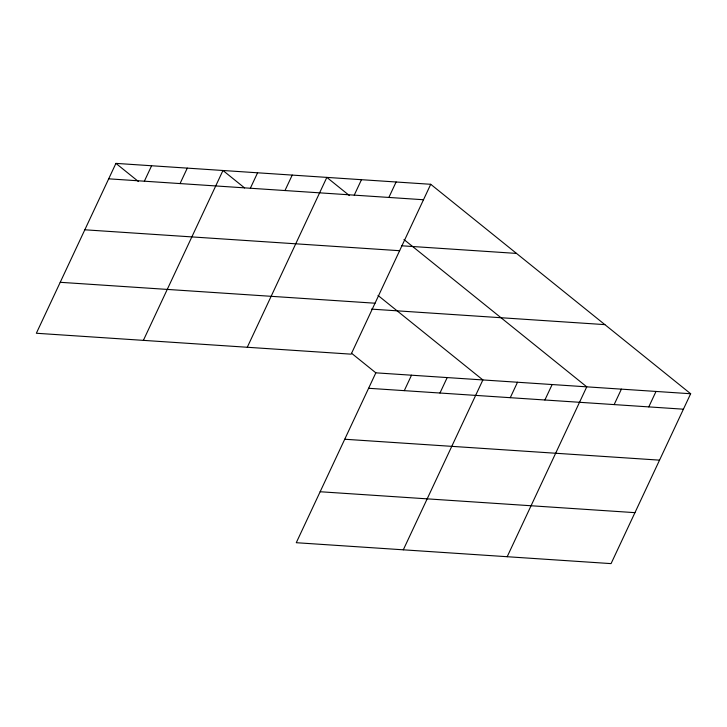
<?xml version="1.0" encoding="UTF-8"?>
<svg xmlns="http://www.w3.org/2000/svg" width="727" height="727" viewBox="0 0 727 727"><rect width="100%" height="100%" fill="white"/><g stroke="black" fill="none" stroke-linecap="round" stroke-linejoin="round"><path stroke-width="1.09" d="M430.729 184.294L115.929 163.384L36.35 333.257L351.159 354.167L430.729 184.294L690.65 393.743L611.071 563.616L296.271 542.706L375.841 372.833L690.65 393.743M144.364 181.205L151.607 165.756M180.042 183.577L187.284 168.128M143.383 340.372L222.962 170.491L244.617 187.948M250.352 188.248L257.585 172.799M284.975 190.547L292.218 175.098M247.271 347.27L326.841 177.397L349.369 195.545M354.24 195.145L361.473 179.696M388.863 197.444L396.106 181.995M404.285 390.653L411.518 375.196M439.962 393.016L447.196 377.567M403.303 549.812L482.882 379.939L378.04 295.462M510.272 397.687L517.506 382.238M544.896 399.986L552.138 384.538M507.192 556.718L586.762 386.837L403.958 239.528M614.151 404.594L621.394 389.136M648.784 406.893L656.018 391.444M108.686 178.833L423.496 199.743M401.449 245.771L516.506 253.414M84.814 229.796L399.623 250.706M60.223 282.303L375.032 303.214M371.461 309.12L604.873 324.624M368.607 388.282L683.416 409.192M344.734 439.244L659.543 460.146M320.144 491.743L634.944 512.653M115.929 163.384L138.448 181.541M351.586 353.286L375.841 372.833"/></g></svg>
